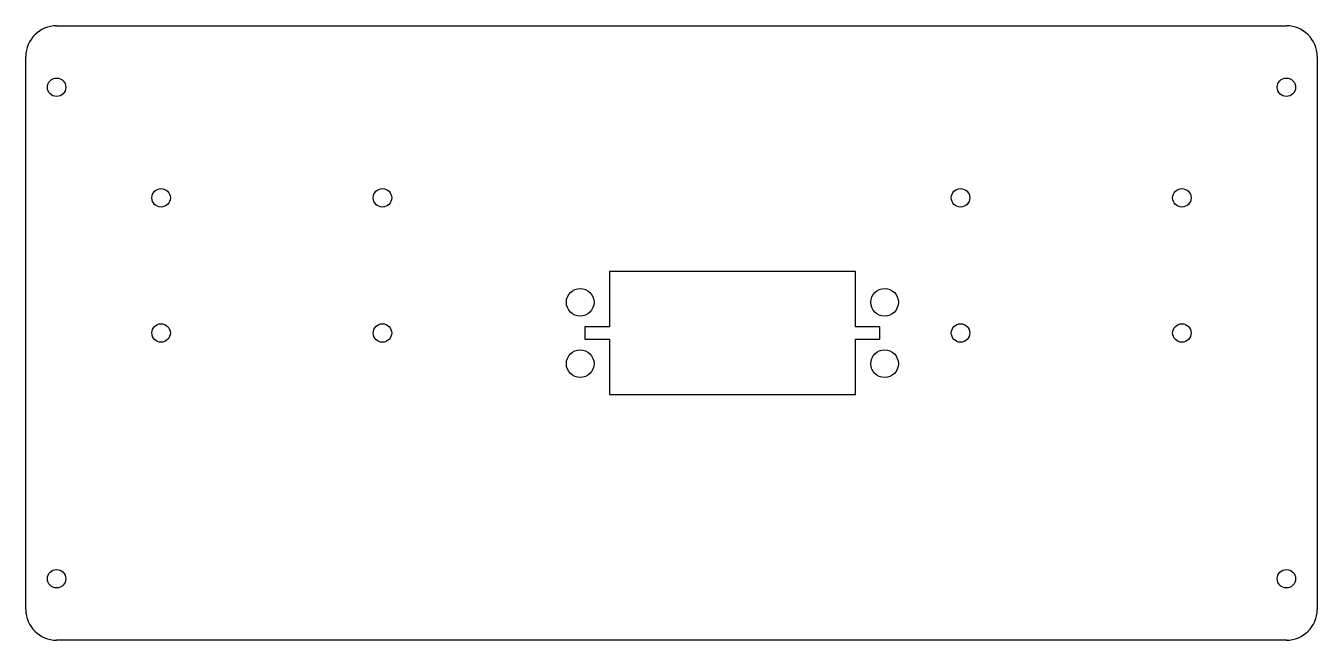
# Model space of a CAD drawing. Header units: millimetres. Extents: x -210 to 0, y -100 to 0.
import ezdxf

# ---------------------------------------------------------------- set-up
doc = ezdxf.new("R2010")
doc.units = ezdxf.units.MM

msp = doc.modelspace()

# ---------------------------------------------------------------- linework, layer by layer
at = {"color": 7, "linetype": 'Continuous', "lineweight": 25}
for p, q in [((-205, 0), (-5, 0)), ((-210, -95), (-210, -5)), ((0, -5), (0, -95)), ((-115.1, -40), (-115.1, -49)), ((-75.1, -40), (-115.1, -40)), ((-75.1, -49), (-75.1, -40)), ((-119.1, -49), (-119.1, -51)), ((-115.1, -49), (-119.1, -49)), ((-71.1, -49), (-75.1, -49)), ((-71.1, -51), (-71.1, -49)), ((-119.1, -51), (-115.1, -51)), ((-115.1, -51), (-115.1, -60)), ((-75.1, -60), (-75.1, -51)), ((-75.1, -51), (-71.1, -51)), ((-115.1, -60), (-75.1, -60)), ((-5, -100), (-205, -100))]:
    msp.add_line(p, q, dxfattribs=at)
for centre, radius in [((-205, -10), 1.5), ((-5, -10), 1.5), ((-188, -28), 1.5), ((-152, -28), 1.5), ((-58, -28), 1.5), ((-22, -28), 1.5), ((-119.85, -45), 2.25), ((-70.35, -45), 2.25), ((-188, -50), 1.5), ((-152, -50), 1.5), ((-58, -50), 1.5), ((-22, -50), 1.5), ((-119.85, -55), 2.25), ((-70.35, -55), 2.25), ((-205, -90), 1.5), ((-5, -90), 1.5)]:
    msp.add_circle(centre, radius, dxfattribs=at)
for centre, start, end in [((-205, -5), 90, 180), ((-5, -5), 0, 90), ((-205, -95), 180, 270), ((-5, -95), 270, 0)]:
    msp.add_arc(centre, 5, start, end, dxfattribs=at)

doc.saveas('drawing.dxf')
